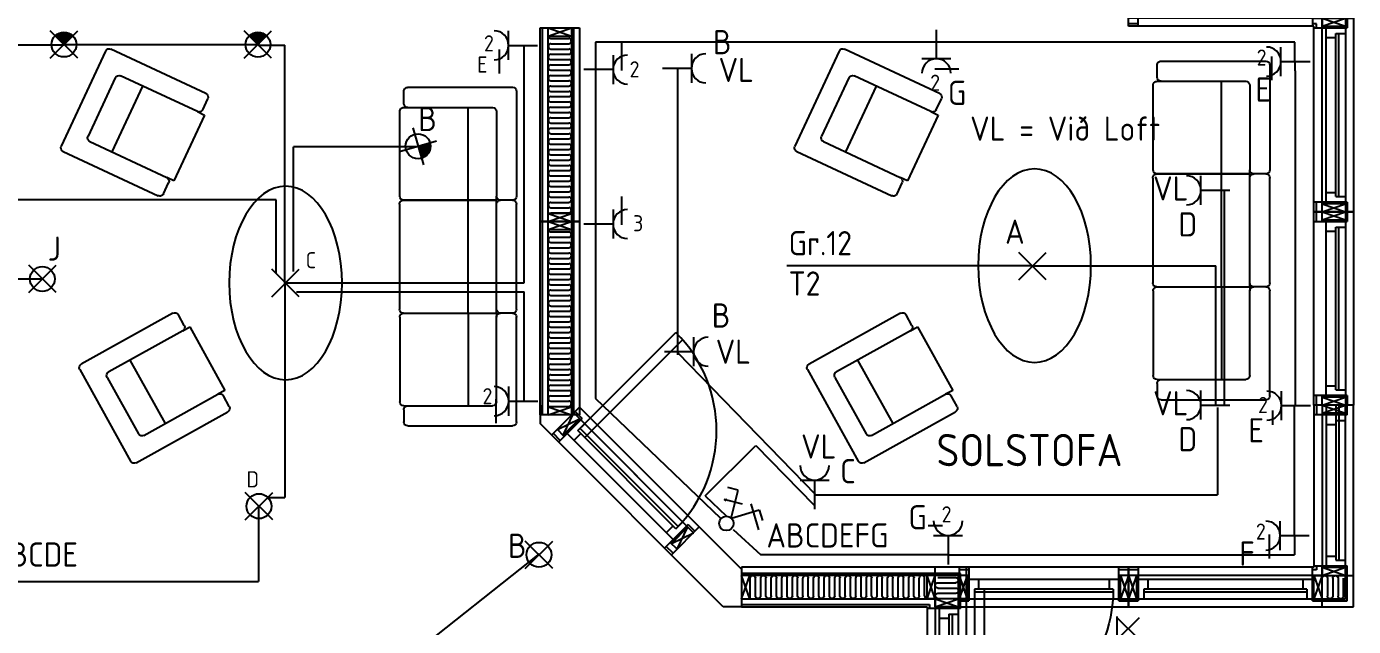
# Model space of a CAD drawing. Header units: inches. Extents: x -533180 to -137302, y 73174 to 405541.
# Drawn here: x -366102 to -357872, y 87803 to 91524 of the extents above; entities that cross this region are included whole.
import ezdxf

# ---------------------------------------------------------------- set-up
doc = ezdxf.new("R2010")
doc.units = ezdxf.units.IN
doc.header["$LTSCALE"] = 100
doc.header["$MEASUREMENT"] = 0
doc.layers.get('0').update_dxf_attribs({"linetype": 'CONTINUOUS'})
for name, color, linetype in [('GLU_SNID', 7, 'CONTINUOUS'), ('HUSGOGN', 2, 'CONTINUOUS'), ('INNIVEGGIR', 2, 'CONTINUOUS'), ('LAYER02', 7, 'CONTINUOUS'), ('LAYER10', 7, 'CONTINUOUS'), ('MÁLSETNING', 240, 'CONTINUOUS'), ('RAFLAGNIR', 4, 'CONTINUOUS'), ('TEKST', 2, 'CONTINUOUS'), ('TIMBUR-EINING', 2, 'CONTINUOUS'), ('ULL', 6, 'CONTINUOUS')]:
    doc.layers.add(name, color=color, linetype=linetype)
doc.layers.get('MÁLSETNING').off()
doc.styles.get("Standard").update_dxf_attribs({"font": 'isocp.shx'})

# ---------------------------------------------------------------- blocks, each defined once
blk = doc.blocks.new('8')
for p, q in [((-325, 0), (325, 0)), ((-350, -675), (-350, -25)), ((350, -25), (350, -675)), ((-225, -675), (-225, -150)), ((-200, -125), (200, -125)), ((225, -150), (225, -675)), ((-225, -300), (225, -300)), ((-250, -700), (-325, -700)), ((-225, -675), (-225, -725)), ((-225, -725), (225, -725)), ((225, -725), (225, -675)), ((325, -700), (250, -700))]:
    blk.add_line(p, q)
for centre, start, end in [((-325, -25), 90, 180), ((325, -25), 0, 90), ((-200, -150), 90, 180), ((200, -150), 0, 90), ((-325, -675), 180, 270), ((-250, -675), 270, 0), ((250, -675), 180, 270), ((325, -675), 270, 0)]:
    blk.add_arc(centre, 25, start, end)
blk = doc.blocks.new('22')
for p, q in [((25, 0), (675, 0)), ((725, 0), (1375, 0)), ((2075, 0), (1425, 0)), ((0, -675), (0, -25)), ((700, -25), (700, -100)), ((700, -25), (700, -100)), ((1400, -25), (1400, -100)), ((1400, -25), (1400, -100)), ((2100, -675), (2100, -25)), ((125, -675), (125, -150)), ((150, -125), (675, -125)), ((700, -125), (675, -125)), ((700, -700), (700, -125)), ((700, -702), (700, -125)), ((700, -125), (1400, -125)), ((1400, -125), (1425, -125)), ((1400, -700), (1400, -125)), ((1400, -125), (1400, -702)), ((1950, -125), (1425, -125)), ((1975, -675), (1975, -150)), ((700, -300), (125, -300)), ((700, -300), (1400, -300)), ((1400, -300), (1975, -300)), ((100, -700), (25, -700)), ((125, -700), (125, -675)), ((675, -725), (150, -725)), ((1375, -727), (725, -727)), ((1425, -725), (1950, -725)), ((1975, -700), (1975, -675)), ((2000, -700), (2075, -700))]:
    blk.add_line(p, q)
for centre, start, end in [((25, -25), 90, 180), ((675, -25), 0, 90), ((725, -25), 90, 180), ((1375, -25), 0, 90), ((1425, -25), 90, 180), ((2075, -25), 0, 90), ((150, -150), 90, 180), ((675, -100), 270, 0), ((725, -100), 180, 270), ((1375, -100), 270, 0), ((1425, -100), 180, 270), ((1950, -150), 0, 90), ((25, -675), 180, 270), ((100, -675), 270, 0), ((150, -700), 180, 270), ((675, -700), 270, 0), ((725, -702), 180, 270), ((1375, -702), 270, 0), ((1425, -700), 180, 270), ((1950, -700), 270, 0), ((2000, -675), 180, 270), ((2075, -675), 270, 0)]:
    blk.add_arc(centre, 25, start, end)
blk = doc.blocks.new('EIN-200')
for p, q in [((177, 91), (23, 91)), ((177, 46), (23, 46))]:
    blk.add_line(p, q)
for centre, start, end in [((23, 68), 90, 270), ((177, 23), 270, 90)]:
    blk.add_arc(centre, 22.8, start, end)
blk = doc.blocks.new('EIN1200')
at = {"layer": 'TIMBUR-EINING'}
for p, q in [((0, 245), (1200, 245)), ((0, 0), (0, 245)), ((0, 195), (1200, 195)), ((50, 50), (50, 195)), ((1150, 195), (1150, 50)), ((1200, 245), (1200, 0)), ((1200, 50), (0, 50)), ((1200, 0), (0, 0))]:
    blk.add_line(p, q, dxfattribs=at)
at = {"layer": 'ULL'}
for p, q in [((0, 230), (1200, 230)), ((0, 195), (50, 50)), ((50, 195), (0, 50)), ((1102.1, 177.6), (1102.1, 66.4)), ((1134.9, 177.6), (1134.9, 66.4)), ((1150, 195), (1200, 50)), ((1200, 195), (1150, 50)), ((1200, 38), (0, 38))]:
    blk.add_line(p, q, dxfattribs=at)
for centre, start, end in [((1151.3, 177.6), 94.42099, 180), ((1118.5, 66.4), 180, 0)]:
    blk.add_arc(centre, 16.4, start, end, dxfattribs=at)
at = {"layer": 'ULL', "color": 1, "linetype": 'Continuous', "xscale": 0.7200000000000001, "yscale": 0.7200000000000001, "zscale": 0.7200000000000001, "rotation": 90}
for p in [(118.3, 50), (183.9, 50), (249.5, 50), (315.1, 50), (380.7, 50), (446.2, 50), (511.8, 50), (577.4, 50), (643, 50), (708.6, 50), (774.2, 50), (839.7, 50), (905.3, 50), (970.9, 50), (1036.5, 50), (1102.1, 50)]:
    blk.add_blockref('EIN-200', p, dxfattribs=at)
blk = doc.blocks.new('16')
blk.add_circle((0, 0), 0.5)
blk = doc.blocks.new('EIN1200-1200-UDH-GL-GL')
at = {"layer": 'GLU_SNID', "color": 2}
for p, q in [((-1357, 1335), (-1150, 1335)), ((-1345, 255), (-1345, 1335)), ((-1225, 1335), (-1225, 255)), ((-1150, 255), (-1357, 255)), ((-1140, 38), (-1140, 245)), ((-1140, 170), (-60, 170)), ((-60, 245), (-60, 38)), ((-60, 50), (-1140, 50))]:
    blk.add_line(p, q, dxfattribs=at)
at = {"layer": 'TIMBUR-EINING'}
for p, q in [((-1395, 0), (-1395, 1395)), ((-1395, 1395), (-1150, 1395)), ((-1345, 50), (-1345, 1395)), ((-1345, 195), (-1345, 1395)), ((-1345, 1345), (-1200, 1345)), ((-1200, 1395), (-1200, 195)), ((-1150, 1395), (-1150, 245)), ((-1150, 195), (-1395, 195)), ((-1200, 245), (-1345, 245)), ((-1200, 0), (-1200, 245)), ((-1200, 195), (0, 195)), ((-1150, 245), (0, 245)), ((-1150, 50), (-1150, 195)), ((-50, 195), (-50, 50)), ((0, 245), (0, 0)), ((0, 0), (-1395, 0)), ((0, 50), (-1345, 50))]:
    blk.add_line(p, q, dxfattribs=at)
at = {"layer": 'TIMBUR-EINING', "color": 2}
for p, q in [((-1345, 1345), (-1200, 1345)), ((-1200, 245), (-1345, 245)), ((-1150, 50), (-1150, 195)), ((-50, 195), (-50, 50))]:
    blk.add_line(p, q, dxfattribs=at)
at = {"layer": 'ULL'}
for p, q in [((-1357, 1335), (-1357, 1395)), ((-1200, 1395), (-1345, 1345)), ((-1200, 1345), (-1345, 1395)), ((-1165, 1395), (-1165, 1335)), ((-1285, 1300), (-1345, 1300)), ((-1305, 1300), (-1305, 290)), ((-1285, 1300), (-1285, 290)), ((-1225, 1275), (-1285, 1275)), ((-1357, 38), (-1357, 255)), ((-1285, 290), (-1345, 290)), ((-1225, 315), (-1285, 315)), ((-1165, 255), (-1165, 230)), ((-1200, 245), (-1345, 195)), ((-1200, 195), (-1345, 245)), ((-1200, 195), (-1150, 50)), ((-1150, 195), (-1200, 50)), ((-1165, 230), (-1140, 230)), ((-1080, 170), (-1080, 110)), ((-120, 170), (-120, 110)), ((-60, 230), (0, 230)), ((-50, 195), (0, 50)), ((0, 195), (-50, 50)), ((-1105, 110), (-95, 110)), ((-1105, 110), (-1105, 50)), ((-1105, 90), (-95, 90)), ((-95, 110), (-95, 50)), ((-1140, 38), (-1357, 38)), ((0, 38), (-60, 38))]:
    blk.add_line(p, q, dxfattribs=at)
at = {"layer": 'ULL', "color": 1, "linetype": 'Continuous', "xscale": 0.7200000000000001, "yscale": 0.7200000000000001, "zscale": 0.7200000000000001, "rotation": 90}
for p in [(-1266.6, 50), (-1201, 50)]:
    blk.add_blockref('EIN-200', p, dxfattribs=at)
blk = doc.blocks.new('EIN1050-HURÐ')
at = {"layer": 'GLU_SNID', "color": 2}
for p, q in [((60, 38), (60, 245)), ((60, 170), (990, 170)), ((990, 245), (990, 38)), ((895, 110), (895, -750)), ((955, 110), (955, -750)), ((990, 50), (0, 50))]:
    blk.add_line(p, q, dxfattribs=at)
at = {"layer": 'GLU_SNID', "color": 1}
for p, q in [((95, 110), (95, 50)), ((955, 110), (955, 50))]:
    blk.add_line(p, q, dxfattribs=at)
at = {"layer": 'GLU_SNID', "color": 2}
blk.add_arc((955, 110), 860, 180, 270, dxfattribs=at)
at = {"layer": 'TIMBUR-EINING'}
for p, q in [((0, 245), (1050, 245)), ((0, 0), (0, 245)), ((0, 195), (60, 195)), ((990, 195), (1050, 195)), ((1050, 245), (1050, 0)), ((1050, 50), (0, 50)), ((1050, 0), (0, 0))]:
    blk.add_line(p, q, dxfattribs=at)
at = {"layer": 'TIMBUR-EINING', "color": 2}
for p, q in [((50, 50), (50, 195)), ((1000, 195), (1000, 50))]:
    blk.add_line(p, q, dxfattribs=at)
at = {"layer": 'ULL'}
for p, q in [((0, 230), (60, 230)), ((0, 195), (50, 50)), ((50, 195), (0, 50)), ((120, 170), (120, 110)), ((930, 170), (930, 110)), ((990, 230), (1050, 230)), ((1000, 195), (1050, 50)), ((1050, 195), (1000, 50)), ((95, 110), (955, 110)), ((95, 90), (955, 90)), ((60, 38), (0, 38)), ((1050, 38), (990, 38))]:
    blk.add_line(p, q, dxfattribs=at)
blk = doc.blocks.new('EIN1200-GL')
at = {"layer": 'GLU_SNID', "color": 2}
for p, q in [((60, 38), (60, 245)), ((60, 170), (1140, 170)), ((1140, 245), (1140, 38)), ((1140, 50), (60, 50))]:
    blk.add_line(p, q, dxfattribs=at)
at = {"layer": 'TIMBUR-EINING'}
for p, q in [((0, 245), (1200, 245)), ((0, 0), (0, 245)), ((0, 195), (60, 195)), ((1140, 195), (1200, 195)), ((1200, 245), (1200, 0)), ((1200, 50), (0, 50)), ((1200, 0), (0, 0))]:
    blk.add_line(p, q, dxfattribs=at)
at = {"layer": 'TIMBUR-EINING', "color": 2}
for p, q in [((50, 50), (50, 195)), ((1150, 195), (1150, 50))]:
    blk.add_line(p, q, dxfattribs=at)
at = {"layer": 'ULL'}
for p, q in [((0, 230), (60, 230)), ((0, 195), (50, 50)), ((50, 195), (0, 50)), ((120, 170), (120, 110)), ((1080, 170), (1080, 110)), ((1140, 230), (1200, 230)), ((1150, 195), (1200, 50)), ((1200, 195), (1150, 50)), ((95, 110), (1105, 110)), ((95, 110), (95, 50)), ((95, 90), (1105, 90)), ((1105, 110), (1105, 50)), ((60, 38), (0, 38)), ((1200, 38), (1140, 38))]:
    blk.add_line(p, q, dxfattribs=at)
blk = doc.blocks.new('EIN1200-1200-UDH-GL')
at = {"layer": 'GLU_SNID', "color": 2}
for p, q in [((-1313.5, 2190.6), (-1520.5, 2190.6)), ((-1508.5, 2190.6), (-1508.5, 1110.6)), ((-1388.5, 1110.6), (-1388.5, 2190.6)), ((-1520.5, 1110.6), (-1313.5, 1110.6))]:
    blk.add_line(p, q, dxfattribs=at)
at = {"layer": 'TIMBUR-EINING'}
for p, q in [((-1558.5, 2250.6), (-1558.5, 855.6)), ((-1313.5, 2250.6), (-1558.5, 2250.6)), ((-1508.5, 2250.6), (-1508.5, 905.6)), ((-1363.5, 1050.6), (-1363.5, 2250.6)), ((-1313.5, 1100.6), (-1313.5, 2250.6)), ((-1363.5, 2200.6), (-1508.5, 2200.6)), ((-1508.5, 1100.6), (-1363.5, 1100.6)), ((-1363.5, 1100.6), (-1363.5, 855.6)), ((-163.5, 1100.6), (-1313.5, 1100.6)), ((-163.5, 855.6), (-163.5, 1100.6)), ((-1558.5, 1050.6), (-1313.5, 1050.6)), ((-163.5, 1050.6), (-1363.5, 1050.6)), ((-1313.5, 1050.6), (-1313.5, 905.6)), ((-213.5, 905.6), (-213.5, 1050.6)), ((-1508.5, 905.6), (-163.5, 905.6)), ((-1558.5, 855.6), (-163.5, 855.6))]:
    blk.add_line(p, q, dxfattribs=at)
at = {"layer": 'TIMBUR-EINING', "color": 1}
blk.add_line((-1520.5, 2250.6), (-1520.5, 2190.6), dxfattribs=at)
at = {"layer": 'TIMBUR-EINING', "color": 2}
for p, q in [((-1363.5, 2200.6), (-1508.5, 2200.6)), ((-1508.5, 1100.6), (-1363.5, 1100.6))]:
    blk.add_line(p, q, dxfattribs=at)
at = {"layer": 'ULL'}
for p, q in [((-1363.5, 2200.6), (-1508.5, 2250.6)), ((-1363.5, 2250.6), (-1508.5, 2200.6)), ((-1328.5, 2190.6), (-1328.5, 2250.6)), ((-1448.5, 2155.6), (-1508.5, 2155.6)), ((-1468.5, 1145.6), (-1468.5, 2155.6)), ((-1448.5, 1145.6), (-1448.5, 2155.6)), ((-1388.5, 2130.6), (-1448.5, 2130.6)), ((-1388.5, 1170.6), (-1448.5, 1170.6)), ((-1520.5, 1110.6), (-1520.5, 893.6)), ((-1448.5, 1145.6), (-1508.5, 1145.6)), ((-1363.5, 1050.6), (-1508.5, 1100.6)), ((-1363.5, 1100.6), (-1508.5, 1050.6)), ((-1328.5, 1085.6), (-1328.5, 1110.6)), ((-163.5, 1085.6), (-1328.5, 1085.6)), ((-1313.5, 1050.6), (-1363.5, 905.6)), ((-1363.5, 1050.6), (-1313.5, 905.6)), ((-1298.4, 1033.2), (-1298.4, 922)), ((-1265.6, 1033.2), (-1265.6, 922)), ((-163.5, 1050.6), (-213.5, 905.6)), ((-213.5, 1050.6), (-163.5, 905.6)), ((-1520.5, 893.6), (-163.5, 893.6))]:
    blk.add_line(p, q, dxfattribs=at)
for centre, start, end in [((-1314.8, 1033.2), 0, 85.57901), ((-1282, 922), 180, 0)]:
    blk.add_arc(centre, 16.4, start, end, dxfattribs=at)
at = {"layer": 'ULL', "color": 1, "linetype": 'Continuous', "xscale": -0.7200000000000001, "yscale": 0.7200000000000001, "zscale": 0.7200000000000001}
for p, rotation in [((-1508.5, 1049.6), 180), ((-1265.6, 905.6), 270), ((-1200, 905.6), 270), ((-1134.4, 905.6), 270), ((-1068.8, 905.6), 270), ((-1003.2, 905.6), 270), ((-937.6, 905.6), 270), ((-872.1, 905.6), 270), ((-806.5, 905.6), 270), ((-740.9, 905.6), 270), ((-675.3, 905.6), 270), ((-609.7, 905.6), 270), ((-544.1, 905.6), 270), ((-478.6, 905.6), 270), ((-413, 905.6), 270), ((-347.4, 905.6), 270), ((-281.8, 905.6), 270), ((-1508.5, 984.1), 180)]:
    blk.add_blockref('EIN-200', p, dxfattribs=dict(at, rotation=rotation))
blk = doc.blocks.new('loftaljos')
for p, q in [((-2.12, -2.12), (2.12, 2.12)), ((2.12, -2.12), (-2.12, 2.12))]:
    blk.add_line(p, q)
blk = doc.blocks.new('veggl')
for p, q in [((2.12, 2.62), (2.12, -2.38)), ((-2.13, -2.13), (2.12, 2.12)), ((2.12, -2.13), (-2.12, 2.12))]:
    blk.add_line(p, q)
blk = doc.blocks.new('TENGILL1-G1')
at = {"layer": 'LAYER10', "color": 7, "linetype": 'Continuous'}
for p, q in [((967, 1456.5), (967, 1474.5)), ((976, 1456.5), (958, 1456.5))]:
    blk.add_line(p, q, dxfattribs=at)
blk.add_arc((967, 1447.5), 9, 0.00001, 180.00001, dxfattribs=at)
blk = doc.blocks.new('Tengill1')
at = {"layer": 'LAYER02'}
blk.add_blockref('TENGILL1-G1', (-967, -1458), dxfattribs=at)

msp = doc.modelspace()

# ---------------------------------------------------------------- linework, layer by layer
at = {"layer": 'GLU_SNID', "color": 2}
for p, q in [((-362682.6, 89017.5), (-362074.5, 89625.6)), ((-362640.2, 88975.1), (-362032, 89583.2)), ((-358042, 89175), (-358042, 88180)), ((-357922, 88180), (-357922, 89175)), ((-362802.8, 88946.8), (-362656.4, 89093.2)), ((-362664.9, 89084.7), (-361964.9, 88384.7)), ((-357910, 89115), (-358117, 89115)), ((-362092.1, 88342.2), (-362749.8, 88999.8)), ((-361998.8, 88435.6), (-362145.2, 88289.2)), ((-359207, 88170), (-359207, 87963)), ((-358127, 87963), (-358127, 88170)), ((-358117, 88180), (-357910, 88180)), ((-358127, 88095), (-359207, 88095)), ((-359207, 87975), (-358127, 87975))]:
    msp.add_line(p, q, dxfattribs=at)
at = {"layer": 'GLU_SNID', "color": 1}
for p, q in [((-362682.6, 89017.5), (-362640.2, 89059.9)), ((-362074.5, 88409.4), (-362032, 88451.8))]:
    msp.add_line(p, q, dxfattribs=at)
at = {"layer": 'GLU_SNID', "color": 2}
msp.add_arc((-362682.6, 89017.5), 860, 315, 45, dxfattribs=at)
at = {"layer": 'LAYER10', "color": 7, "linetype": 'Continuous'}
for p, q in [((-361729.8, 88474.9), (-361557.1, 88525.6)), ((-361557.1, 88525.6), (-361538.1, 88460.8))]:
    msp.add_line(p, q, dxfattribs=at)
msp.add_circle((-361761.4, 88442.3), 45, dxfattribs=at)
at = {"layer": 'RAFLAGNIR'}
for p, q in [((-365870.1, 91412), (-365921.9, 91469.3)), ((-365870.1, 91412), (-365918.5, 91472.2)), ((-365870.1, 91412), (-365914.6, 91475.1)), ((-365870.1, 91412), (-365909.6, 91478.3)), ((-365870.2, 91412.4), (-365904.1, 91481.4)), ((-365869.9, 91413), (-365897.9, 91484)), ((-365870.1, 91412), (-365892.2, 91486)), ((-365869.3, 91413), (-365887.1, 91487.3)), ((-365870.1, 91412), (-365881.7, 91488.4)), ((-365869.8, 91412), (-365875.5, 91489)), ((-365870.1, 91412), (-365854.1, 91487.6)), ((-365870.1, 91412), (-365821.2, 91471.8)), ((-365869.8, 91412), (-365869.8, 91489.2)), ((-365869.8, 91412.3), (-365865.6, 91489.1)), ((-365869.8, 91412.3), (-365859.6, 91488.5)), ((-365869.8, 91412.3), (-365843.6, 91484.5)), ((-365869.8, 91412), (-365838.1, 91482.3)), ((-365869.7, 91413.8), (-365849.1, 91486.3)), ((-365869.7, 91413.8), (-365825.3, 91474.9)), ((-365869.6, 91412.5), (-365834.3, 91480.4)), ((-365869.6, 91412.5), (-365830.2, 91478.1)), ((-365869.3, 91413), (-365818.2, 91469.2)), ((-364667.3, 91411.3), (-364719.2, 91468.6)), ((-364667.3, 91411.3), (-364715.7, 91471.5)), ((-364667.3, 91411.3), (-364711.9, 91474.4)), ((-364667.3, 91411.3), (-364706.9, 91477.6)), ((-364667.5, 91411.7), (-364701.3, 91480.7)), ((-364667.1, 91412.3), (-364695.2, 91483.3)), ((-364667.3, 91411.3), (-364689.5, 91485.3)), ((-364666.5, 91412.3), (-364684.3, 91486.6)), ((-364667.3, 91411.3), (-364678.9, 91487.7)), ((-364667, 91411.3), (-364672.7, 91488.3)), ((-364667.3, 91411.3), (-364651.4, 91486.9)), ((-364667.3, 91411.3), (-364618.4, 91471.1)), ((-364667, 91411.3), (-364667, 91488.5)), ((-364667, 91488.5), (-364667, 91411.3)), ((-364667, 91411.6), (-364662.9, 91488.4)), ((-364667, 91411.6), (-364656.8, 91487.8)), ((-364667, 91413.1), (-364646.3, 91485.6)), ((-364667, 91411.6), (-364640.8, 91483.8)), ((-364667, 91411.3), (-364635.3, 91481.6)), ((-364667, 91413.1), (-364622.5, 91474.2)), ((-364666.8, 91411.8), (-364631.6, 91479.7)), ((-364666.8, 91411.8), (-364627.4, 91477.4)), ((-364666.5, 91412.3), (-364615.4, 91468.5)), ((-367064.8, 91410.1), (-365870, 91410.1)), ((-365869.8, 91412.3), (-365870.1, 91412)), ((-365870, 91411.6), (-364666.3, 91411.6)), ((-364667, 91411.6), (-364667.3, 91411.3)), ((-364665, 91409), (-364501.1, 91409)), ((-364501.1, 89930.4), (-364501.1, 91409)), ((-363170.3, 91381.3), (-363170.3, 91233.1)), ((-363016.6, 89933.6), (-363016.6, 91404.5)), ((-358235.2, 91427.3), (-362573.7, 91427.3)), ((-362573.7, 91427.3), (-362573.7, 89218.4)), ((-362410.6, 91251.8), (-362410.6, 91428)), ((-358235.2, 91307.2), (-358235.2, 91427.3)), ((-358378.1, 91190.6), (-358378.1, 91338.8)), ((-358234.4, 91248.1), (-358234.4, 91307)), ((-362064.5, 91260.3), (-362064.5, 89488.6)), ((-360468.9, 91260.7), (-360320.6, 91260.7)), ((-358234.4, 91248.1), (-358234.4, 89173.1)), ((-363674.1, 90781), (-363606.6, 90743.5)), ((-363674.1, 90781), (-363628.1, 90719.2)), ((-363674.1, 90781), (-363604, 90748.6)), ((-363673.9, 90781.3), (-363598.7, 90798.8)), ((-363673.9, 90781.3), (-363597.8, 90794.4)), ((-363673.9, 90781.3), (-363597.2, 90789.6)), ((-363673.9, 90781.3), (-363596.8, 90783.7)), ((-363673.8, 90780.9), (-363673.9, 90781.3)), ((-363673.9, 90781.3), (-363615.7, 90730.6)), ((-363673.9, 90781.3), (-363645.5, 90709.5)), ((-363673.9, 90781.3), (-363601.6, 90754.4)), ((-363673.9, 90781.3), (-363598.5, 90764.7)), ((-363673.8, 90780.9), (-363608.7, 90739.9)), ((-363673.8, 90780.9), (-363612.2, 90735)), ((-363673.8, 90780.9), (-363623.5, 90722.9)), ((-363673.7, 90780.6), (-363631.5, 90716.8)), ((-363673.7, 90780.6), (-363635.6, 90714.3)), ((-363673.5, 90781.2), (-363596.8, 90777.3)), ((-363673.5, 90780.1), (-363649.2, 90708.2)), ((-363673.5, 90780.1), (-363599.9, 90759.5)), ((-363673.2, 90780.6), (-363597.5, 90770.7)), ((-364446.7, 90004.9), (-364446.7, 90778)), ((-363679.1, 90778), (-364446.7, 90778)), ((-363672.6, 90780.1), (-363619.2, 90726.8)), ((-363672.6, 90780.1), (-363640.7, 90711.6)), ((-362410.6, 90293.5), (-362410.6, 90469.7)), ((-358674.5, 90506.9), (-358674.5, 89178.2)), ((-364553.7, 90448.2), (-366321.6, 90448.2)), ((-364553.7, 89996.6), (-364553.7, 90448.2)), ((-359864.6, 90040), (-361386.1, 90040)), ((-367523.2, 89958.6), (-366009.8, 89958.6)), ((-359866.8, 90039.4), (-358725, 90039.4)), ((-358725, 89174.3), (-358725, 90039.4)), ((-364500.5, 89932.1), (-364500.5, 88603.6)), ((-364496, 89933.6), (-363016.6, 89933.6)), ((-364427, 89877.6), (-363016.6, 89877.6)), ((-363016.6, 89200.8), (-363016.6, 89877.6)), ((-362063.3, 89500.8), (-361210, 88624)), ((-362574.3, 89218.4), (-361798.9, 88473.9)), ((-363189.8, 89064.3), (-363189.8, 89212.5)), ((-358715.6, 89160.5), (-358715.6, 88619.2)), ((-358374.3, 89141.7), (-358374.3, 89053.8)), ((-358237.4, 88366.5), (-358237.4, 89172.3)), ((-361892.4, 88612.6), (-361578.3, 88926.4)), ((-361578.3, 88926.4), (-361218.4, 88556.5)), ((-364607, 88603.6), (-364500.5, 88603.6)), ((-361892.4, 88612.6), (-361763.4, 88488.7)), ((-361610.6, 88564.3), (-361562.8, 88402.1)), ((-361210.9, 88619.2), (-358715.6, 88619.2)), ((-364662.5, 88546.9), (-364662.5, 88082.8)), ((-361720.2, 88403.5), (-361548.1, 88247.8)), ((-360421.1, 88427.9), (-360509, 88427.9)), ((-358392.7, 88224.8), (-358392.7, 88373)), ((-358237.4, 88366.5), (-358237.4, 88248)), ((-362923, 88253.9), (-365758.7, 86007.2)), ((-360384.6, 88247.8), (-361548.1, 88247.8)), ((-360383.8, 88248), (-358237.4, 88248)), ((-366459.1, 88082.8), (-364662.5, 88082.8))]:
    msp.add_line(p, q, dxfattribs=at)
at = {"layer": 'RAFLAGNIR', "color": 7}
for p, q in [((-361687.8, 88649.3), (-361753.3, 88665.6)), ((-361731.3, 88474.6), (-361687.8, 88649.3)), ((-361774.3, 88590.8), (-361759.2, 88591.9)), ((-361660.8, 88562.3), (-361774.3, 88590.8)), ((-361762.3, 88583), (-361774.1, 88591)), ((-361759.2, 88591.7), (-361762.3, 88583))]:
    msp.add_line(p, q, dxfattribs=at)
at = {"layer": 'RAFLAGNIR'}
for centre in [(-365870.1, 91412), (-364667.3, 91411.3), (-363673.9, 90781.3), (-366004.3, 89958), (-364660.6, 88549), (-362923.9, 88247.6)]:
    msp.add_circle(centre, 77.2, dxfattribs=at)
at = {"layer": 'TEKST'}
for p, q in [((-362917, 89175), (-362917, 89061)), ((-361667, 87925), (-361781, 87925))]:
    msp.add_line(p, q, dxfattribs=at)
at = {"layer": 'TIMBUR-EINING'}
for p, q in [((-362845.2, 88989.2), (-362672, 89162.5)), ((-362672, 89162.5), (-361667, 88157.5)), ((-358117, 89175), (-358117, 88170)), ((-357872, 89175), (-358117, 89175)), ((-358067, 89175), (-358067, 88120)), ((-357922, 87975), (-357922, 89175)), ((-357922, 88120), (-357922, 89175)), ((-357872, 87925), (-357872, 89175)), ((-361781, 87925), (-362917, 89061)), ((-362707.3, 89127.1), (-361964.9, 88384.7)), ((-357922, 89125), (-358067, 89125)), ((-362767.4, 88982.2), (-362809.9, 89024.6)), ((-361929.5, 88420), (-362102.8, 88246.8)), ((-362067.4, 88282.1), (-362109.8, 88324.6)), ((-359267, 88170), (-359267, 87925)), ((-358117, 88170), (-359267, 88170)), ((-358067, 87925), (-358067, 88170)), ((-358067, 88170), (-357922, 88170)), ((-358067, 88120), (-359267, 88120)), ((-359217, 88120), (-359217, 87975)), ((-358117, 87975), (-358117, 88120)), ((-358117, 88120), (-357872, 88120)), ((-359267, 87975), (-357922, 87975)), ((-359267, 87925), (-357872, 87925))]:
    msp.add_line(p, q, dxfattribs=at)
at = {"layer": 'TIMBUR-EINING', "color": 2}
for p, q in [((-362774.5, 88989.2), (-362672, 89091.8)), ((-357922, 89125), (-358067, 89125)), ((-362000.2, 88420), (-362102.8, 88317.5)), ((-358067, 88170), (-357922, 88170)), ((-359217, 88120), (-359217, 87975)), ((-358117, 87975), (-358117, 88120))]:
    msp.add_line(p, q, dxfattribs=at)
at = {"layer": 'ULL'}
for p, q in [((-362698.8, 89135.6), (-362656.4, 89093.2)), ((-358102, 89175), (-358102, 89115)), ((-358067, 89175), (-357922, 89125)), ((-358067, 89125), (-357922, 89175)), ((-357982, 89175), (-357982, 88215)), ((-357962, 89175), (-357962, 88215)), ((-357910, 89115), (-357910, 89175)), ((-362809.9, 89024.6), (-362672, 89091.8)), ((-362774.5, 88989.2), (-362707.3, 89127.1)), ((-358042, 89055), (-357982, 89055)), ((-357982, 89080), (-357922, 89080)), ((-362792.2, 88957.4), (-362834.6, 88999.8)), ((-362707.3, 88957.4), (-362664.9, 88999.8)), ((-362074.5, 88409.4), (-362682.6, 89017.5)), ((-362060.3, 88423.5), (-362668.4, 89031.7)), ((-362134.6, 88384.7), (-362092.1, 88427.1)), ((-362067.4, 88282.1), (-362000.2, 88420)), ((-361998.8, 88435.6), (-361956.4, 88393.1)), ((-362102.8, 88317.5), (-361964.9, 88384.7)), ((-362092.1, 88257.4), (-362134.6, 88299.8)), ((-358042, 88240), (-357982, 88240)), ((-359207, 88155), (-359267, 88155)), ((-358102, 88155), (-358127, 88155)), ((-358102, 88180), (-358102, 88155)), ((-358067, 88170), (-357922, 88120)), ((-358067, 88120), (-357922, 88170)), ((-357982, 88215), (-357922, 88215)), ((-357910, 87963), (-357910, 88180)), ((-359217, 88120), (-359267, 87975)), ((-359267, 88120), (-359217, 87975)), ((-359147, 88095), (-359147, 88035)), ((-358187, 88095), (-358187, 88035)), ((-358067, 88120), (-358117, 87975)), ((-358117, 88120), (-358067, 87975)), ((-358162, 88035), (-359172, 88035)), ((-359172, 88035), (-359172, 87975)), ((-358162, 88015), (-359172, 88015)), ((-358162, 88035), (-358162, 87975)), ((-359267, 87963), (-359207, 87963)), ((-358127, 87963), (-357910, 87963))]:
    msp.add_line(p, q, dxfattribs=at)

# ---------------------------------------------------------------- block references
at = {"layer": 'HUSGOGN', "xscale": -1}
for name, p, rotation in [('8', (-365749.6, 91077.2), 64.99560284410741), ('8', (-361199.9, 91077.2), 64.99560284410741), ('22', (-358390.2, 89209.3), 270), ('22', (-363062.4, 89046.7), 270), ('8', (-365614.7, 89112.2), 119.0407147921263), ('8', (-361100.8, 89112.2), 119.0407147921263)]:
    msp.add_blockref(name, p, dxfattribs=dict(at, rotation=rotation))
at = {"layer": 'HUSGOGN', "xscale": -1200, "yscale": 700, "zscale": 1200, "rotation": 270}
for p in [(-359850, 90041.1), (-364495.4, 89933.2)]:
    msp.add_blockref('16', p, dxfattribs=at)
at = {"layer": 'INNIVEGGIR', "xscale": 10, "yscale": 10, "zscale": 10}
for p, rotation in [((-363097.1, 91407.1), 270), ((-358306.5, 91306.6), 270), ((-362479.7, 91256.9), 90), ((-361993.5, 91264.4), 90), ((-358802.8, 90507.9), 270), ((-362479.7, 90298.6), 90), ((-361979.4, 89506.9), 90), ((-363096, 89200.3), 270), ((-358802.8, 89175.7), 270), ((-358303.4, 89172.6), 270), ((-361214.2, 88696.2), 180), ((-360386.5, 88353.2), 180), ((-358311.4, 88366.9), 270)]:
    msp.add_blockref('Tengill1', p, dxfattribs=dict(at, rotation=rotation))
msp.add_blockref('Tengill1', (-360459, 91338.9), dxfattribs=at)
at = {"layer": 'MÁLSETNING', "rotation": 180}
msp.add_blockref('EIN1200-1200-UDH-GL', (-361830.5, 89025.6), dxfattribs=at)
at = {"layer": 'RAFLAGNIR', "xscale": 40, "yscale": 40, "zscale": 40}
for p in [(-365869.9, 91412.2), (-364667.2, 91411.5), (-359863.4, 90038.2), (-366004.2, 89958.2), (-364495.4, 89933.2), (-364660.4, 88549.2), (-362923.7, 88247.7)]:
    msp.add_blockref('loftaljos', p, dxfattribs=at)
at = {"layer": 'RAFLAGNIR'}
for name, p, xscale, yscale, zscale, rotation in [('loftaljos', (-363673.9, 90781.1), 40, 40, 40, 240.9305156637815), ('veggl', (-359269.5, 87789.3), 32, 32, 32, 180)]:
    msp.add_blockref(name, p, dxfattribs=dict(at, xscale=xscale, yscale=yscale, zscale=zscale, rotation=rotation))
at = {"layer": 'TEKST', "rotation": 180}
msp.add_blockref('EIN1200-1200-UDH-GL-GL', (-359267, 91770), dxfattribs=at)
at = {"layer": 'TIMBUR-EINING', "linetype": 'Continuous', "rotation": 89.99999999999999}
for p in [(-362672, 90315), (-362672, 89115)]:
    msp.add_blockref('EIN1200', p, dxfattribs=at)
at = {"layer": 'TIMBUR-EINING', "linetype": 'Continuous', "xscale": -1}
msp.add_blockref('EIN1050-HURÐ', (-359267, 87925), dxfattribs=at)
at = {"layer": 'ULL', "linetype": 'Continuous', "rotation": 90}
msp.add_blockref('EIN1200-GL', (-357872, 89175), dxfattribs=at)
at = {"layer": 'ULL', "color": 1, "linetype": 'Continuous', "extrusion": (0, 0, -1), "xscale": 0.7200000000000001, "yscale": 0.7200000000000001, "zscale": -0.7200000000000001, "rotation": 90}
for p in [(358066, 87975), (358000.4, 87975)]:
    msp.add_blockref('EIN-200', p, dxfattribs=at)

# ---------------------------------------------------------------- texts
at = {"layer": 'RAFLAGNIR', "attachment_point": 1}
for s, insert, char_height, width in [('2', (-363264.8, 91469.5), 100, 228), ('B', (-361844.7, 91502.2), 150, 169), ('2', (-358472.2, 91381.4), 100, 228), ('E', (-363307.5, 91338), 100, 538), ('2', (-362361.8, 91308.6), 100, 228), ('VL', (-361809.8, 91329.7), 150, 370), ('2', (-360497.2, 91225.5), 100, 228), ('E', (-358479.6, 91207.6), 150, 538), ('G', (-360387.6, 91187.6), 150, 181), ('B', (-363672.3, 91025.1), 150, 169), ('VL = Við Loft', (-360249.4, 90965.6), 150, 1731), ('VL', (-359114.7, 90594.7), 150, 370), ('D', (-358957.3, 90371.7), 150, 297), ('3', (-362340.2, 90353.6), 100, 160), ('A', (-360032.7, 90326.8), 150, 167), ('J', (-365971, 90221.7), 150, 143), ('Gr.12\\PT2', (-361375.9, 90255.2), 150, 247), ('C', (-364370.9, 90124.6), 100, 347), ('B', (-361851.8, 89806.6), 150, 169), ('VL', (-361827.8, 89582), 150, 370), ('2', (-363274.1, 89281.2), 100, 228), ('VL', (-359114.7, 89262.5), 150, 370), ('2', (-358463.9, 89226.5), 100, 228), ('E', (-358524.1, 89094.4), 150, 538), ('VL', (-361298.3, 88994.5), 150, 370), ('D', (-358957.3, 89039.4), 150, 297), ('C', (-361055.7, 88841), 150, 347), ('D', (-364738.1, 88765.6), 100, 297), ('G', (-360632.4, 88555.3), 150, 181), ('2', (-360426.3, 88548.4), 100, 228), ('ABCDEFG', (-361512.7, 88442.8), 150, 2118), ('2', (-358477.1, 88441.7), 100, 228), ('ABCDE', (-366329.2, 88324.2), 150, 1236), ('B', (-363116.1, 88378.7), 150, 169), ('F', (-358580, 88329.8), 150, 229)]:
    msp.add_mtext(s, dxfattribs=dict(at, insert=insert, char_height=char_height, width=width))
at = {"layer": 'TEKST'}
msp.add_text('SOLSTOFA', height=200, dxfattribs=at).set_placement((-360458.4, 88796.9))

doc.saveas('drawing.dxf')
